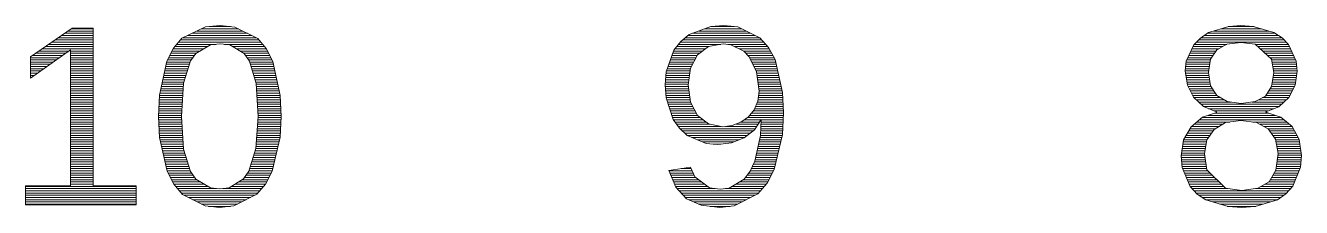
# Model space of a CAD drawing. Header units: millimetres. Extents: x 20 to 410, y 10 to 287.
# Drawn here: x 232.62 to 267.18, y 71.8 to 76.72 of the extents above; entities that cross this region are included whole.
import ezdxf

# ---------------------------------------------------------------- set-up
doc = ezdxf.new("R2010")
doc.units = ezdxf.units.MM
doc.layers.add('TEXT', color=7, linetype='Continuous', lineweight=13)

msp = doc.modelspace()

# ---------------------------------------------------------------- linework, layer by layer
at = {"layer": 'TEXT', "lineweight": 13}
for p, q in [((233.516, 76.394), (234.452, 76.394)), ((233.603, 76.454), (234.452, 76.454)), ((233.691, 76.514), (234.452, 76.514)), ((233.778, 76.574), (234.452, 76.574)), ((233.865, 76.634), (234.452, 76.634)), ((236.893, 76.394), (238.871, 76.394)), ((237.018, 76.454), (238.75, 76.454)), ((237.142, 76.514), (238.63, 76.514)), ((237.266, 76.574), (238.509, 76.574)), ((237.39, 76.634), (238.389, 76.634)), ((237.606, 76.694), (238.177, 76.694)), ((250.492, 76.394), (252.505, 76.394)), ((250.565, 76.454), (252.383, 76.454)), ((250.69, 76.514), (252.26, 76.514)), ((250.854, 76.574), (252.137, 76.574)), ((251.017, 76.634), (252.015, 76.634)), ((251.181, 76.694), (251.816, 76.694)), ((264.46, 76.394), (266.645, 76.394)), ((264.55, 76.454), (266.553, 76.454)), ((264.64, 76.514), (266.462, 76.514)), ((264.805, 76.574), (266.298, 76.574)), ((264.999, 76.634), (266.097, 76.634)), ((265.193, 76.694), (265.897, 76.694)), ((232.992, 76.034), (233.791, 76.034)), ((233.08, 76.094), (234.452, 76.094)), ((233.167, 76.154), (234.452, 76.154)), ((233.254, 76.214), (234.452, 76.214)), ((233.342, 76.274), (234.452, 76.274)), ((233.429, 76.334), (234.452, 76.334)), ((233.837, 76.034), (234.452, 76.034)), ((236.589, 76.034), (237.345, 76.034)), ((236.619, 76.094), (237.451, 76.094)), ((236.666, 76.154), (237.557, 76.154)), ((236.717, 76.214), (237.78, 76.214)), ((236.769, 76.274), (238.997, 76.274)), ((236.82, 76.334), (238.946, 76.334)), ((238.008, 76.214), (239.047, 76.214)), ((238.226, 76.154), (239.098, 76.154)), ((238.327, 76.094), (239.146, 76.094)), ((238.429, 76.034), (239.176, 76.034)), ((250.174, 76.034), (250.965, 76.034)), ((250.211, 76.094), (251.045, 76.094)), ((250.258, 76.154), (251.135, 76.154)), ((250.305, 76.214), (251.45, 76.214)), ((250.352, 76.274), (252.617, 76.274)), ((250.418, 76.334), (252.564, 76.334)), ((251.639, 76.214), (252.67, 76.214)), ((251.829, 76.154), (252.723, 76.154)), ((251.95, 76.094), (252.764, 76.094)), ((252.071, 76.034), (252.796, 76.034)), ((264.187, 76.034), (264.864, 76.034)), ((264.215, 76.094), (264.94, 76.094)), ((264.243, 76.154), (265.049, 76.154)), ((264.278, 76.214), (265.157, 76.214)), ((264.336, 76.274), (266.767, 76.274)), ((264.395, 76.334), (266.707, 76.334)), ((265.931, 76.214), (266.826, 76.214)), ((265.997, 76.154), (266.857, 76.154)), ((266.063, 76.094), (266.884, 76.094)), ((266.129, 76.034), (266.912, 76.034)), ((232.76, 75.854), (233.539, 75.854)), ((232.76, 75.794), (233.455, 75.794)), ((232.76, 75.734), (233.371, 75.734)), ((232.818, 75.914), (233.623, 75.914)), ((232.905, 75.974), (233.707, 75.974)), ((233.837, 75.974), (234.452, 75.974)), ((233.837, 75.914), (234.452, 75.914)), ((233.837, 75.854), (234.452, 75.854)), ((233.837, 75.794), (234.452, 75.794)), ((233.837, 75.734), (234.452, 75.734)), ((236.444, 75.734), (237.077, 75.734)), ((236.467, 75.794), (237.105, 75.794)), ((236.497, 75.854), (237.148, 75.854)), ((236.528, 75.914), (237.191, 75.914)), ((236.558, 75.974), (237.239, 75.974)), ((238.53, 75.974), (239.206, 75.974)), ((238.58, 75.914), (239.237, 75.914)), ((238.621, 75.854), (239.267, 75.854)), ((238.662, 75.794), (239.297, 75.794)), ((238.692, 75.734), (239.322, 75.734)), ((250.067, 75.734), (250.717, 75.734)), ((250.088, 75.794), (250.75, 75.794)), ((250.11, 75.854), (250.782, 75.854)), ((250.131, 75.914), (250.814, 75.914)), ((250.153, 75.974), (250.885, 75.974)), ((252.133, 75.974), (252.829, 75.974)), ((252.189, 75.914), (252.861, 75.914)), ((252.235, 75.854), (252.893, 75.854)), ((252.265, 75.794), (252.924, 75.794)), ((252.294, 75.734), (252.938, 75.734)), ((264.057, 75.734), (264.702, 75.734)), ((264.076, 75.794), (264.712, 75.794)), ((264.104, 75.854), (264.744, 75.854)), ((264.132, 75.914), (264.784, 75.914)), ((264.16, 75.974), (264.824, 75.974)), ((266.195, 75.974), (266.939, 75.974)), ((266.26, 75.914), (266.966, 75.914)), ((266.326, 75.854), (266.994, 75.854)), ((266.376, 75.794), (267.021, 75.794)), ((266.385, 75.734), (267.039, 75.734)), ((232.76, 75.674), (233.287, 75.674)), ((232.76, 75.614), (233.203, 75.614)), ((232.76, 75.554), (233.12, 75.554)), ((232.76, 75.494), (233.036, 75.494)), ((232.76, 75.434), (232.952, 75.434)), ((232.76, 75.374), (232.868, 75.374)), ((233.837, 75.674), (234.452, 75.674)), ((233.837, 75.614), (234.452, 75.614)), ((233.837, 75.554), (234.452, 75.554)), ((233.837, 75.494), (234.452, 75.494)), ((233.837, 75.434), (234.452, 75.434)), ((233.837, 75.374), (234.452, 75.374)), ((236.366, 75.374), (236.967, 75.374)), ((236.379, 75.434), (236.985, 75.434)), ((236.392, 75.494), (237.004, 75.494)), ((236.405, 75.554), (237.022, 75.554)), ((236.418, 75.614), (237.04, 75.614)), ((236.431, 75.674), (237.058, 75.674)), ((238.71, 75.674), (239.335, 75.674)), ((238.728, 75.614), (239.348, 75.614)), ((238.746, 75.554), (239.361, 75.554)), ((238.764, 75.494), (239.375, 75.494)), ((238.781, 75.434), (239.388, 75.434)), ((238.799, 75.374), (239.401, 75.374)), ((249.965, 75.374), (250.603, 75.374)), ((249.97, 75.434), (250.611, 75.434)), ((249.981, 75.494), (250.619, 75.494)), ((250.003, 75.554), (250.628, 75.554)), ((250.024, 75.614), (250.653, 75.614)), ((250.046, 75.674), (250.685, 75.674)), ((252.323, 75.674), (252.952, 75.674)), ((252.352, 75.614), (252.966, 75.614)), ((252.382, 75.554), (252.98, 75.554)), ((252.411, 75.494), (252.994, 75.494)), ((252.428, 75.434), (253.007, 75.434)), ((252.435, 75.374), (253.021, 75.374)), ((264.035, 75.494), (264.664, 75.494)), ((264.04, 75.554), (264.674, 75.554)), ((264.043, 75.434), (264.662, 75.434)), ((264.046, 75.614), (264.683, 75.614)), ((264.051, 75.674), (264.693, 75.674)), ((264.052, 75.374), (264.671, 75.374)), ((266.395, 75.674), (267.045, 75.674)), ((266.404, 75.614), (267.051, 75.614)), ((266.414, 75.554), (267.056, 75.554)), ((266.417, 75.374), (267.045, 75.374)), ((266.423, 75.494), (267.062, 75.494)), ((266.426, 75.434), (267.054, 75.434)), ((232.76, 75.314), (232.784, 75.314)), ((233.837, 75.314), (234.452, 75.314)), ((233.837, 75.254), (234.452, 75.254)), ((233.837, 75.194), (234.452, 75.194)), ((233.837, 75.134), (234.452, 75.134)), ((233.837, 75.074), (234.452, 75.074)), ((233.837, 75.014), (234.452, 75.014)), ((236.288, 75.014), (236.893, 75.014)), ((236.301, 75.074), (236.897, 75.074)), ((236.314, 75.134), (236.901, 75.134)), ((236.327, 75.194), (236.913, 75.194)), ((236.34, 75.254), (236.931, 75.254)), ((236.353, 75.314), (236.949, 75.314)), ((238.817, 75.314), (239.414, 75.314)), ((238.835, 75.254), (239.427, 75.254)), ((238.852, 75.194), (239.44, 75.194)), ((238.866, 75.134), (239.453, 75.134)), ((238.87, 75.074), (239.466, 75.074)), ((238.874, 75.014), (239.479, 75.014)), ((249.948, 75.134), (250.57, 75.134)), ((249.949, 75.074), (250.572, 75.074)), ((249.952, 75.194), (250.578, 75.194)), ((249.953, 75.014), (250.581, 75.014)), ((249.957, 75.254), (250.586, 75.254)), ((249.961, 75.314), (250.595, 75.314)), ((252.443, 75.314), (253.035, 75.314)), ((252.451, 75.254), (253.049, 75.254)), ((252.458, 75.194), (253.063, 75.194)), ((252.466, 75.134), (253.077, 75.134)), ((252.474, 75.074), (253.091, 75.074)), ((252.481, 75.014), (253.105, 75.014)), ((264.061, 75.314), (264.681, 75.314)), ((264.07, 75.254), (264.691, 75.254)), ((264.079, 75.194), (264.7, 75.194)), ((264.088, 75.134), (264.71, 75.134)), ((264.111, 75.074), (264.73, 75.074)), ((264.141, 75.014), (264.769, 75.014)), ((266.333, 75.014), (266.958, 75.014)), ((266.373, 75.074), (266.989, 75.074)), ((266.381, 75.134), (267.01, 75.134)), ((266.39, 75.194), (267.019, 75.194)), ((266.399, 75.254), (267.028, 75.254)), ((266.408, 75.314), (267.036, 75.314)), ((233.837, 74.954), (234.452, 74.954)), ((233.837, 74.894), (234.452, 74.894)), ((233.837, 74.834), (234.452, 74.834)), ((233.837, 74.774), (234.452, 74.774)), ((233.837, 74.714), (234.452, 74.714)), ((233.837, 74.654), (234.452, 74.654)), ((236.242, 74.654), (236.869, 74.654)), ((236.244, 74.714), (236.873, 74.714)), ((236.247, 74.774), (236.877, 74.774)), ((236.249, 74.834), (236.881, 74.834)), ((236.261, 74.894), (236.885, 74.894)), ((236.274, 74.954), (236.889, 74.954)), ((238.878, 74.954), (239.492, 74.954)), ((238.882, 74.894), (239.506, 74.894)), ((238.886, 74.834), (239.519, 74.834)), ((238.89, 74.774), (239.521, 74.774)), ((238.894, 74.714), (239.524, 74.714)), ((238.898, 74.654), (239.527, 74.654)), ((249.957, 74.954), (250.589, 74.954)), ((249.962, 74.894), (250.597, 74.894)), ((249.966, 74.834), (250.605, 74.834)), ((249.97, 74.774), (250.613, 74.774)), ((249.988, 74.714), (250.621, 74.714)), ((250.008, 74.654), (250.629, 74.654)), ((252.445, 74.654), (253.14, 74.654)), ((252.461, 74.714), (253.137, 74.714)), ((252.468, 74.774), (253.135, 74.774)), ((252.476, 74.834), (253.132, 74.834)), ((252.483, 74.894), (253.129, 74.894)), ((252.489, 74.954), (253.119, 74.954)), ((264.172, 74.954), (264.809, 74.954)), ((264.202, 74.894), (264.848, 74.894)), ((264.233, 74.834), (264.888, 74.834)), ((264.268, 74.774), (264.988, 74.774)), ((264.331, 74.714), (265.092, 74.714)), ((264.395, 74.654), (265.276, 74.654)), ((265.842, 74.654), (266.704, 74.654)), ((266.017, 74.714), (266.769, 74.714)), ((266.129, 74.774), (266.834, 74.774)), ((266.216, 74.834), (266.865, 74.834)), ((266.255, 74.894), (266.896, 74.894)), ((266.294, 74.954), (266.927, 74.954)), ((233.837, 74.594), (234.452, 74.594)), ((233.837, 74.534), (234.452, 74.534)), ((233.837, 74.474), (234.452, 74.474)), ((233.837, 74.414), (234.452, 74.414)), ((233.837, 74.354), (234.452, 74.354)), ((236.228, 74.354), (236.848, 74.354)), ((236.231, 74.414), (236.852, 74.414)), ((236.234, 74.474), (236.856, 74.474)), ((236.236, 74.534), (236.86, 74.534)), ((236.239, 74.594), (236.864, 74.594)), ((238.902, 74.594), (239.529, 74.594)), ((238.906, 74.534), (239.532, 74.534)), ((238.91, 74.474), (239.534, 74.474)), ((238.914, 74.414), (239.537, 74.414)), ((238.918, 74.354), (239.54, 74.354)), ((250.028, 74.594), (250.658, 74.594)), ((250.048, 74.534), (250.69, 74.534)), ((250.067, 74.474), (250.722, 74.474)), ((250.087, 74.414), (250.754, 74.414)), ((250.107, 74.354), (250.786, 74.354)), ((252.285, 74.354), (253.154, 74.354)), ((252.333, 74.414), (253.151, 74.414)), ((252.37, 74.474), (253.148, 74.474)), ((252.395, 74.534), (253.146, 74.534)), ((252.42, 74.594), (253.143, 74.594)), ((264.459, 74.594), (266.639, 74.594)), ((264.522, 74.534), (266.574, 74.534)), ((264.661, 74.474), (266.429, 74.474)), ((264.806, 74.414), (266.273, 74.414)), ((264.825, 74.354), (266.288, 74.354)), ((233.837, 74.294), (234.452, 74.294)), ((233.837, 74.234), (234.452, 74.234)), ((233.837, 74.174), (234.452, 74.174)), ((233.837, 74.114), (234.452, 74.114)), ((233.837, 74.054), (234.452, 74.054)), ((233.837, 73.994), (234.452, 73.994)), ((236.226, 74.294), (236.844, 74.294)), ((236.226, 74.234), (236.844, 74.234)), ((236.229, 74.174), (236.848, 74.174)), ((236.231, 74.114), (236.852, 74.114)), ((236.234, 74.054), (236.857, 74.054)), ((236.237, 73.994), (236.861, 73.994)), ((238.905, 73.994), (239.531, 73.994)), ((238.909, 74.054), (239.534, 74.054)), ((238.913, 74.114), (239.537, 74.114)), ((238.918, 74.174), (239.54, 74.174)), ((238.922, 74.294), (239.542, 74.294)), ((238.922, 74.234), (239.542, 74.234)), ((250.127, 74.294), (250.818, 74.294)), ((250.147, 74.234), (250.892, 74.234)), ((250.17, 74.174), (250.971, 74.174)), ((250.212, 74.114), (251.05, 74.114)), ((250.255, 74.054), (251.155, 74.054)), ((250.297, 73.994), (251.464, 73.994)), ((251.586, 73.994), (252.427, 73.994)), ((251.866, 74.054), (252.467, 74.054)), ((252.012, 74.114), (252.508, 74.114)), ((252.096, 74.174), (252.548, 74.174)), ((252.18, 74.234), (253.148, 74.234)), ((252.238, 74.294), (253.151, 74.294)), ((252.54, 73.994), (253.136, 73.994)), ((252.544, 74.054), (253.139, 74.054)), ((252.547, 74.114), (253.142, 74.114)), ((252.55, 74.174), (253.145, 74.174)), ((264.201, 73.994), (264.951, 73.994)), ((264.273, 74.054), (265.053, 74.054)), ((264.344, 74.114), (265.244, 74.114)), ((264.416, 74.174), (266.706, 74.174)), ((264.487, 74.234), (266.634, 74.234)), ((264.65, 74.294), (266.47, 74.294)), ((265.867, 74.114), (266.778, 74.114)), ((266.053, 74.054), (266.851, 74.054)), ((266.166, 73.994), (266.923, 73.994)), ((233.837, 73.934), (234.452, 73.934)), ((233.837, 73.874), (234.452, 73.874)), ((233.837, 73.814), (234.452, 73.814)), ((233.837, 73.754), (234.452, 73.754)), ((233.837, 73.694), (234.452, 73.694)), ((233.837, 73.634), (234.452, 73.634)), ((236.24, 73.934), (236.865, 73.934)), ((236.242, 73.874), (236.869, 73.874)), ((236.245, 73.814), (236.874, 73.814)), ((236.248, 73.754), (236.878, 73.754)), ((236.251, 73.694), (236.882, 73.694)), ((236.265, 73.634), (236.886, 73.634)), ((238.879, 73.634), (239.502, 73.634)), ((238.883, 73.694), (239.516, 73.694)), ((238.887, 73.754), (239.52, 73.754)), ((238.892, 73.814), (239.523, 73.814)), ((238.896, 73.874), (239.526, 73.874)), ((238.9, 73.934), (239.528, 73.934)), ((250.343, 73.934), (252.387, 73.934)), ((250.408, 73.874), (252.329, 73.874)), ((250.474, 73.814), (252.251, 73.814)), ((250.539, 73.754), (252.172, 73.754)), ((250.676, 73.694), (252.094, 73.694)), ((250.816, 73.634), (251.952, 73.634)), ((252.501, 73.634), (253.091, 73.634)), ((252.514, 73.694), (253.106, 73.694)), ((252.527, 73.754), (253.12, 73.754)), ((252.53, 73.814), (253.127, 73.814)), ((252.534, 73.874), (253.13, 73.874)), ((252.537, 73.934), (253.133, 73.934)), ((263.992, 73.634), (264.623, 73.634)), ((264.026, 73.694), (264.664, 73.694)), ((264.06, 73.754), (264.705, 73.754)), ((264.094, 73.814), (264.746, 73.814)), ((264.128, 73.874), (264.787, 73.874)), ((264.162, 73.934), (264.848, 73.934)), ((266.278, 73.934), (266.957, 73.934)), ((266.323, 73.874), (266.99, 73.874)), ((266.366, 73.814), (267.022, 73.814)), ((266.409, 73.754), (267.054, 73.754)), ((266.451, 73.694), (267.087, 73.694)), ((266.484, 73.634), (267.118, 73.634)), ((233.837, 73.574), (234.452, 73.574)), ((233.837, 73.514), (234.452, 73.514)), ((233.837, 73.454), (234.452, 73.454)), ((233.837, 73.394), (234.452, 73.394)), ((233.837, 73.334), (234.452, 73.334)), ((233.837, 73.274), (234.452, 73.274)), ((236.278, 73.574), (236.891, 73.574)), ((236.292, 73.514), (236.895, 73.514)), ((236.305, 73.454), (236.899, 73.454)), ((236.319, 73.394), (236.903, 73.394)), ((236.332, 73.334), (236.919, 73.334)), ((236.346, 73.274), (236.937, 73.274)), ((238.824, 73.274), (239.419, 73.274)), ((238.843, 73.334), (239.433, 73.334)), ((238.861, 73.394), (239.447, 73.394)), ((238.866, 73.454), (239.461, 73.454)), ((238.87, 73.514), (239.475, 73.514)), ((238.874, 73.574), (239.488, 73.574)), ((250.956, 73.574), (251.802, 73.574)), ((251.244, 73.514), (251.452, 73.514)), ((252.423, 73.274), (253.006, 73.274)), ((252.436, 73.334), (253.02, 73.334)), ((252.449, 73.394), (253.035, 73.394)), ((252.462, 73.454), (253.049, 73.454)), ((252.475, 73.514), (253.063, 73.514)), ((252.488, 73.574), (253.077, 73.574)), ((263.934, 73.274), (264.557, 73.274)), ((263.944, 73.334), (264.567, 73.334)), ((263.953, 73.394), (264.578, 73.394)), ((263.962, 73.454), (264.588, 73.454)), ((263.972, 73.514), (264.599, 73.514)), ((263.981, 73.574), (264.609, 73.574)), ((266.494, 73.574), (267.127, 73.574)), ((266.504, 73.514), (267.135, 73.514)), ((266.515, 73.454), (267.144, 73.454)), ((266.525, 73.394), (267.153, 73.394)), ((266.535, 73.334), (267.162, 73.334)), ((266.545, 73.274), (267.171, 73.274)), ((233.837, 73.214), (234.452, 73.214)), ((233.837, 73.154), (234.452, 73.154)), ((233.837, 73.094), (234.452, 73.094)), ((233.837, 73.034), (234.452, 73.034)), ((233.837, 72.974), (234.452, 72.974)), ((236.359, 73.214), (236.956, 73.214)), ((236.373, 73.154), (236.974, 73.154)), ((236.386, 73.094), (236.992, 73.094)), ((236.4, 73.034), (237.011, 73.034)), ((236.414, 72.974), (237.029, 72.974)), ((238.731, 72.974), (239.35, 72.974)), ((238.75, 73.034), (239.364, 73.034)), ((238.768, 73.094), (239.378, 73.094)), ((238.787, 73.154), (239.391, 73.154)), ((238.805, 73.214), (239.405, 73.214)), ((252.338, 72.974), (252.935, 72.974)), ((252.366, 73.034), (252.949, 73.034)), ((252.384, 73.094), (252.963, 73.094)), ((252.397, 73.154), (252.978, 73.154)), ((252.41, 73.214), (252.992, 73.214)), ((263.925, 73.214), (264.558, 73.214)), ((263.926, 73.154), (264.567, 73.154)), ((263.931, 73.094), (264.575, 73.094)), ((263.936, 73.034), (264.584, 73.034)), ((263.942, 72.974), (264.593, 72.974)), ((266.508, 72.974), (267.161, 72.974)), ((266.516, 73.034), (267.166, 73.034)), ((266.524, 73.094), (267.172, 73.094)), ((266.533, 73.154), (267.177, 73.154)), ((266.541, 73.214), (267.18, 73.214)), ((233.837, 72.914), (234.452, 72.914)), ((233.837, 72.854), (234.452, 72.854)), ((233.837, 72.794), (234.452, 72.794)), ((233.837, 72.734), (234.452, 72.734)), ((233.837, 72.674), (234.452, 72.674)), ((233.837, 72.614), (234.452, 72.614)), ((236.427, 72.914), (237.048, 72.914)), ((236.441, 72.854), (237.066, 72.854)), ((236.454, 72.794), (237.084, 72.794)), ((236.481, 72.734), (237.118, 72.734)), ((236.512, 72.674), (237.16, 72.674)), ((236.543, 72.614), (237.202, 72.614)), ((238.557, 72.614), (239.216, 72.614)), ((238.598, 72.674), (239.248, 72.674)), ((238.638, 72.734), (239.279, 72.734)), ((238.676, 72.794), (239.308, 72.794)), ((238.694, 72.854), (239.322, 72.854)), ((238.713, 72.914), (239.336, 72.914)), ((250.048, 72.794), (250.673, 72.794)), ((250.074, 72.734), (250.7, 72.734)), ((250.099, 72.674), (250.728, 72.674)), ((250.125, 72.614), (250.772, 72.614)), ((250.379, 72.854), (250.646, 72.854)), ((252.122, 72.614), (252.785, 72.614)), ((252.166, 72.674), (252.817, 72.674)), ((252.211, 72.734), (252.849, 72.734)), ((252.253, 72.794), (252.881, 72.794)), ((252.281, 72.854), (252.906, 72.854)), ((252.31, 72.914), (252.921, 72.914)), ((263.947, 72.914), (264.602, 72.914)), ((263.962, 72.854), (264.61, 72.854)), ((263.987, 72.794), (264.64, 72.794)), ((264.012, 72.734), (264.701, 72.734)), ((264.037, 72.674), (264.762, 72.674)), ((264.062, 72.614), (264.823, 72.614)), ((266.37, 72.614), (267.041, 72.614)), ((266.405, 72.674), (267.065, 72.674)), ((266.441, 72.734), (267.09, 72.734)), ((266.476, 72.794), (267.114, 72.794)), ((266.492, 72.854), (267.139, 72.854)), ((266.5, 72.914), (267.156, 72.914)), ((232.621, 72.374), (235.615, 72.374)), ((232.621, 72.314), (235.615, 72.314)), ((232.621, 72.254), (235.615, 72.254)), ((233.837, 72.554), (234.452, 72.554)), ((233.837, 72.494), (234.452, 72.494)), ((233.837, 72.434), (234.452, 72.434)), ((236.574, 72.554), (237.257, 72.554)), ((236.605, 72.494), (237.358, 72.494)), ((236.636, 72.434), (237.459, 72.434)), ((236.686, 72.374), (237.56, 72.374)), ((236.737, 72.314), (237.789, 72.314)), ((236.788, 72.254), (238.967, 72.254)), ((237.974, 72.314), (239.019, 72.314)), ((238.201, 72.374), (239.07, 72.374)), ((238.3, 72.434), (239.121, 72.434)), ((238.398, 72.494), (239.153, 72.494)), ((238.497, 72.554), (239.185, 72.554)), ((250.151, 72.554), (250.853, 72.554)), ((250.176, 72.494), (250.934, 72.494)), ((250.202, 72.434), (251.015, 72.434)), ((250.227, 72.374), (251.096, 72.374)), ((250.27, 72.314), (251.302, 72.314)), ((250.327, 72.254), (252.523, 72.254)), ((251.576, 72.314), (252.575, 72.314)), ((251.761, 72.374), (252.626, 72.374)), ((251.861, 72.434), (252.678, 72.434)), ((251.961, 72.494), (252.72, 72.494)), ((252.061, 72.554), (252.752, 72.554)), ((264.087, 72.554), (264.885, 72.554)), ((264.112, 72.494), (264.946, 72.494)), ((264.137, 72.434), (265.007, 72.434)), ((264.162, 72.374), (265.068, 72.374)), ((264.215, 72.314), (265.189, 72.314)), ((264.272, 72.254), (266.832, 72.254)), ((265.94, 72.314), (266.887, 72.314)), ((266.085, 72.374), (266.941, 72.374)), ((266.189, 72.434), (266.967, 72.434)), ((266.292, 72.494), (266.992, 72.494)), ((266.335, 72.554), (267.016, 72.554)), ((232.621, 72.194), (235.615, 72.194)), ((232.621, 72.134), (235.615, 72.134)), ((232.621, 72.074), (235.615, 72.074)), ((232.621, 72.014), (235.615, 72.014)), ((232.621, 71.954), (235.615, 71.954)), ((232.621, 71.894), (235.615, 71.894)), ((236.839, 72.194), (238.916, 72.194)), ((236.916, 72.134), (238.837, 72.134)), ((237.034, 72.074), (238.718, 72.074)), ((237.153, 72.014), (238.6, 72.014)), ((237.271, 71.954), (238.481, 71.954)), ((237.389, 71.894), (238.363, 71.894)), ((250.383, 72.194), (252.472, 72.194)), ((250.439, 72.134), (252.375, 72.134)), ((250.495, 72.074), (252.259, 72.074)), ((250.585, 72.014), (252.143, 72.014)), ((250.718, 71.954), (252.027, 71.954)), ((250.852, 71.894), (251.911, 71.894)), ((264.328, 72.194), (266.778, 72.194)), ((264.403, 72.134), (266.702, 72.134)), ((264.493, 72.074), (266.616, 72.074)), ((264.582, 72.014), (266.53, 72.014)), ((264.77, 71.954), (266.337, 71.954)), ((264.968, 71.894), (266.142, 71.894)), ((237.58, 71.834), (238.17, 71.834)), ((251.168, 71.834), (251.709, 71.834)), ((265.167, 71.834), (265.946, 71.834))]:
    msp.add_line(p, q, dxfattribs=at)
for points in [[(232.621, 72.392), (233.837, 72.392), (233.837, 76.068), (232.76, 75.297), (232.76, 75.875), (233.888, 76.65), (234.452, 76.65), (234.452, 72.392), (235.615, 72.392), (235.615, 71.873), (232.621, 71.873), (232.621, 72.392)], [(239.517, 73.7), (239.306, 72.786), (239.122, 72.435), (238.886, 72.159), (238.263, 71.844), (237.876, 71.804), (237.49, 71.844), (236.871, 72.157), (236.638, 72.432), (236.457, 72.782), (236.25, 73.698), (236.225, 74.263), (236.25, 74.84), (236.45, 75.763), (236.626, 76.108), (236.856, 76.377), (237.492, 76.684), (237.897, 76.722), (238.291, 76.683), (238.914, 76.373), (239.142, 76.101), (239.318, 75.754), (239.519, 74.835), (239.544, 74.263), (239.517, 73.7)], [(253.126, 73.779), (252.901, 72.832), (252.705, 72.465), (252.456, 72.176), (251.816, 71.846), (251.425, 71.804), (250.921, 71.863), (250.528, 72.04), (250.238, 72.349), (250.045, 72.802), (250.628, 72.894), (250.747, 72.633), (251.151, 72.334), (251.435, 72.297), (251.683, 72.328), (252.09, 72.572), (252.249, 72.785), (252.376, 73.056), (252.527, 73.752), (252.55, 74.179), (252.367, 73.904), (252.086, 73.688), (251.741, 73.55), (251.363, 73.504), (251.058, 73.531), (250.542, 73.752), (250.333, 73.944), (250.164, 74.183), (249.97, 74.768), (249.946, 75.115), (249.973, 75.469), (250.182, 76.058), (250.366, 76.292), (250.597, 76.48), (251.183, 76.695), (251.537, 76.722), (251.911, 76.685), (252.514, 76.39), (252.744, 76.132), (252.923, 75.8), (253.128, 74.913), (253.154, 74.359), (253.126, 73.779)], [(266.944, 72.378), (266.76, 72.175), (266.527, 72.013), (265.924, 71.828), (265.553, 71.804), (265.191, 71.827), (264.592, 72.008), (264.354, 72.167), (264.165, 72.368), (263.949, 72.884), (263.922, 73.199), (263.989, 73.629), (264.19, 73.985), (264.496, 74.242), (264.875, 74.372), (264.875, 74.386), (264.527, 74.53), (264.26, 74.782), (264.091, 75.114), (264.034, 75.498), (264.06, 75.758), (264.264, 76.2), (264.442, 76.382), (264.664, 76.531), (265.213, 76.701), (265.54, 76.722), (265.874, 76.701), (266.431, 76.535), (266.654, 76.389), (266.832, 76.208), (267.037, 75.759), (267.063, 75.49), (267.006, 75.107), (266.835, 74.775), (266.566, 74.527), (266.215, 74.392), (266.215, 74.378), (266.622, 74.245), (266.927, 73.991), (267.117, 73.638), (267.181, 73.205), (267.155, 72.893), (266.944, 72.378)], [(238.864, 75.155), (238.684, 75.762), (238.546, 75.965), (238.152, 76.198), (237.897, 76.227), (237.635, 76.199), (237.23, 75.97), (237.087, 75.769), (236.903, 75.164), (236.842, 74.263), (236.904, 73.383), (237.09, 72.775), (237.234, 72.569), (237.63, 72.333), (237.883, 72.304), (238.134, 72.334), (238.529, 72.574), (238.672, 72.784), (238.861, 73.395), (238.924, 74.263), (238.864, 75.155)], [(252.423, 75.469), (252.225, 75.876), (252.081, 76.029), (251.727, 76.205), (251.516, 76.227), (251.122, 76.152), (250.821, 75.927), (250.63, 75.573), (250.567, 75.115), (250.63, 74.647), (250.821, 74.288), (251.121, 74.061), (251.51, 73.985), (251.764, 74.016), (252, 74.106), (252.204, 74.251), (252.358, 74.447), (252.457, 74.682), (252.49, 74.948), (252.423, 75.469)], [(265.929, 76.217), (265.54, 76.267), (265.161, 76.216), (264.884, 76.063), (264.714, 75.81), (264.658, 75.457), (264.716, 75.095), (264.89, 74.831), (265.17, 74.67), (265.547, 74.616), (265.926, 74.666), (266.203, 74.814), (266.372, 75.074), (266.429, 75.457), (266.373, 75.811), (265.929, 76.217)], [(266.481, 73.653), (266.282, 73.932), (265.964, 74.102), (265.54, 74.158), (265.127, 74.097), (264.814, 73.915), (264.618, 73.628), (264.553, 73.25), (264.616, 72.818), (265.12, 72.324), (265.561, 72.262), (265.995, 72.322), (266.303, 72.501), (266.486, 72.811), (266.547, 73.263), (266.481, 73.653)]]:
    msp.add_lwpolyline(points, close=True, dxfattribs=at)

doc.saveas('drawing.dxf')
